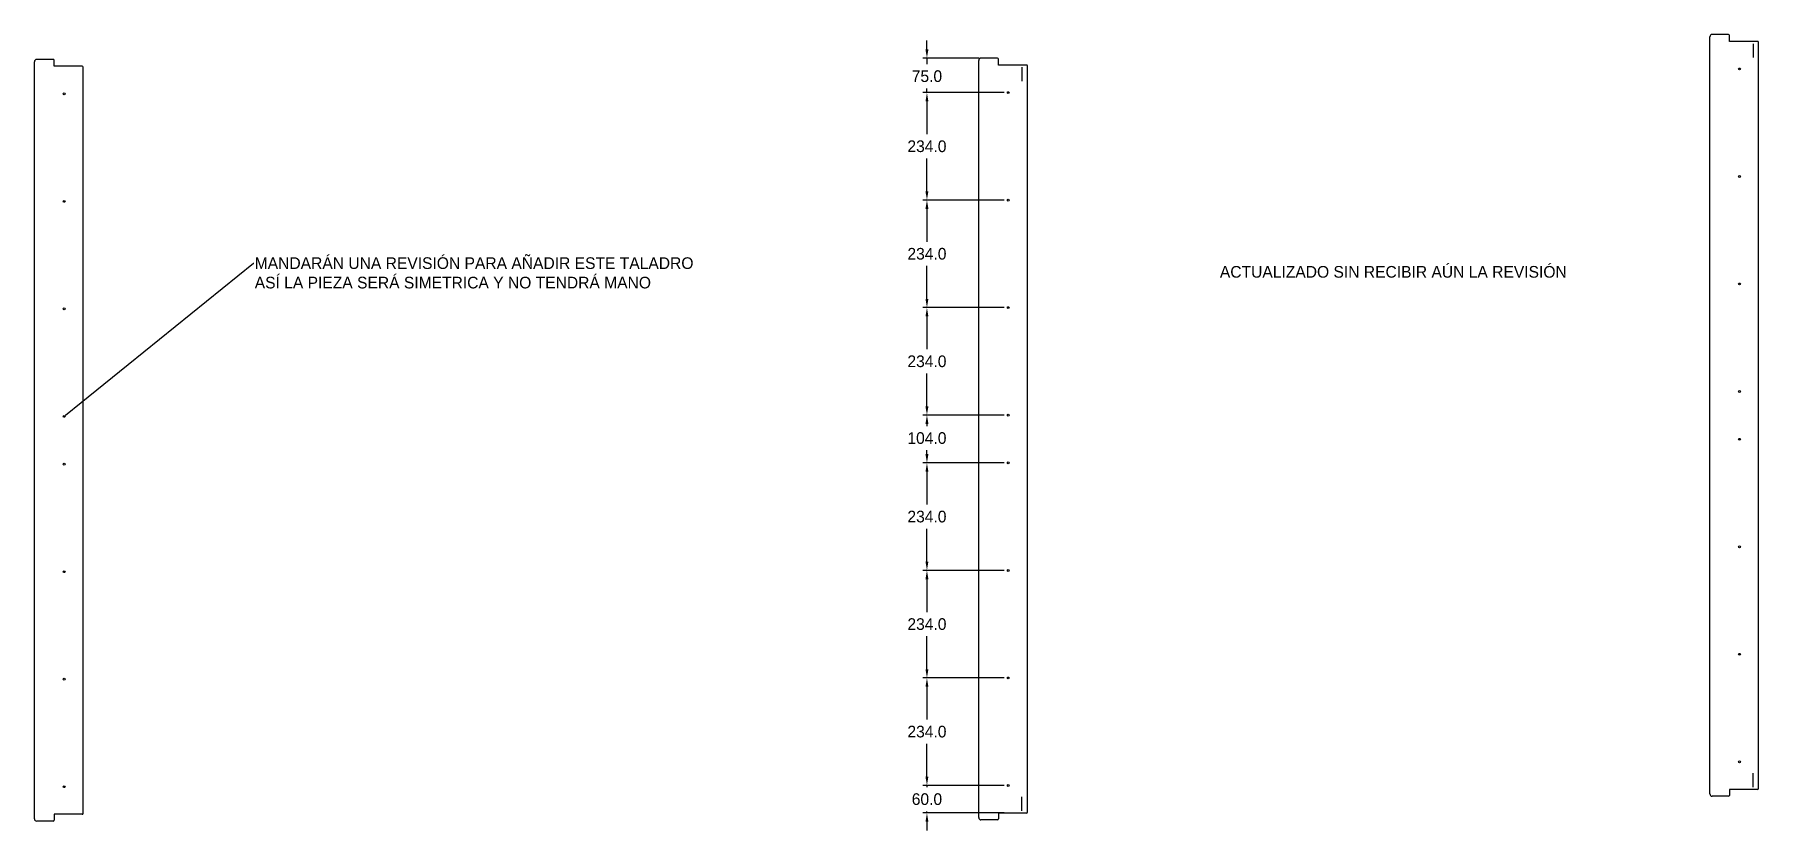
# Model space of a CAD drawing. Extents: x 0 to 25434, y 0 to 7314.
# Drawn here: x 5141 to 8893, y 536 to 2269 of the extents above; entities that cross this region are included whole.
import ezdxf
from ezdxf import colors
from ezdxf.entities.mleader import LeaderData, LeaderLine
from ezdxf.math import Vec2, Vec3

# ---------------------------------------------------------------- set-up
doc = ezdxf.new("R2010")
doc.units = 0
doc.header["$LTSCALE"] = 9
doc.header["$PDSIZE"] = -1
doc.layers.get('0').update_dxf_attribs({"linetype": 'CONTINUOUS'})
doc.layers.get('Defpoints').update_dxf_attribs({"linetype": 'CONTINUOUS'})
doc.layers.add('MARCADO', color=3, linetype='CONTINUOUS')
doc.dimstyles.new('ISO-25', dxfattribs={"dimtxt": 2.5, "dimasz": 2.5, "dimexe": 1.25, "dimexo": 0.625, "dimtad": 1, "dimdsep": 46, "dimtxsty": 'Standard', "dimcen": 2.5, "dimadec": 0, "dimazin": 0, "dimtfac": 1, "dimtmove": 0, "dimatfit": 3, "dimfxl": 1, "dimarcsym": 0})

# ---------------------------------------------------------------- blocks, each defined once
blk = doc.blocks.new('*D54')
at = {"layer": 'Defpoints', "color": 0, "transparency": 16777216}
for p in [(7206, 2217.2), (7083.4, 2142.2), (7260.5, 2142.2)]:
    blk.add_point(p, dxfattribs=at)
at = {"layer": 'MARCADO', "color": 0, "lineweight": -2, "transparency": 16777216}
for p, q in [((7083.4, 2236.2), (7083.4, 2255.3)), ((7197, 2217.2), (7074.4, 2217.2)), ((7083.4, 2217.2), (7083.4, 2204.2)), ((7251.5, 2142.2), (7074.4, 2142.2)), ((7083.4, 2142.2), (7083.4, 2151.4)), ((7083.4, 2123.1), (7083.4, 2104.1))]:
    blk.add_line(p, q, dxfattribs=at)
at = {"layer": 'MARCADO', "color": 0, "transparency": 16777216}
for points in [[(7080.2, 2236.2), (7086.6, 2236.2), (7083.4, 2217.2)], [(7080.2, 2123.1), (7086.6, 2123.1), (7083.4, 2142.2)]]:
    blk.add_solid(points, dxfattribs=at)
at = {"layer": 'MARCADO', "color": 0, "transparency": 16777216, "insert": (7083.4, 2177.8), "char_height": 25.4, "attachment_point": 5}
blk.add_mtext('75.0', dxfattribs=at)
blk = doc.blocks.new('*D55')
at = {"layer": 'Defpoints', "color": 0, "transparency": 16777216}
for p in [(7260.5, 2142.2), (7083.4, 1908.2), (7260.5, 1908.2)]:
    blk.add_point(p, dxfattribs=at)
at = {"layer": 'MARCADO', "color": 0, "lineweight": -2, "transparency": 16777216}
for p, q in [((7251.5, 2142.2), (7074.4, 2142.2)), ((7083.4, 2123.1), (7083.4, 2051.6)), ((7083.4, 1927.2), (7083.4, 1998.8)), ((7251.5, 1908.2), (7074.4, 1908.2))]:
    blk.add_line(p, q, dxfattribs=at)
at = {"layer": 'MARCADO', "color": 0, "transparency": 16777216}
for points in [[(7080.2, 2123.1), (7086.6, 2123.1), (7083.4, 2142.2)], [(7080.2, 1927.2), (7086.6, 1927.2), (7083.4, 1908.2)]]:
    blk.add_solid(points, dxfattribs=at)
at = {"layer": 'MARCADO', "color": 0, "transparency": 16777216, "insert": (7083.4, 2025.2), "char_height": 25.4, "attachment_point": 5}
blk.add_mtext('234.0', dxfattribs=at)
blk = doc.blocks.new('*D56')
at = {"layer": 'Defpoints', "color": 0, "transparency": 16777216}
for p in [(7260.5, 1908.2), (7083.4, 1674.2), (7260.5, 1674.2)]:
    blk.add_point(p, dxfattribs=at)
at = {"layer": 'MARCADO', "color": 0, "lineweight": -2, "transparency": 16777216}
for p, q in [((7251.5, 1908.2), (7074.4, 1908.2)), ((7083.4, 1889.1), (7083.4, 1817.6)), ((7083.4, 1693.2), (7083.4, 1764.8)), ((7251.5, 1674.2), (7074.4, 1674.2))]:
    blk.add_line(p, q, dxfattribs=at)
at = {"layer": 'MARCADO', "color": 0, "transparency": 16777216}
for points in [[(7080.2, 1889.1), (7086.6, 1889.1), (7083.4, 1908.2)], [(7080.2, 1693.2), (7086.6, 1693.2), (7083.4, 1674.2)]]:
    blk.add_solid(points, dxfattribs=at)
at = {"layer": 'MARCADO', "color": 0, "transparency": 16777216, "insert": (7083.4, 1791.2), "char_height": 25.4, "attachment_point": 5}
blk.add_mtext('234.0', dxfattribs=at)
blk = doc.blocks.new('*D57')
at = {"layer": 'Defpoints', "color": 0, "transparency": 16777216}
for p in [(7260.5, 1674.2), (7083.4, 1440.2), (7260.5, 1440.2)]:
    blk.add_point(p, dxfattribs=at)
at = {"layer": 'MARCADO', "color": 0, "lineweight": -2, "transparency": 16777216}
for p, q in [((7251.5, 1674.2), (7074.4, 1674.2)), ((7083.4, 1655.1), (7083.4, 1583.6)), ((7083.4, 1459.2), (7083.4, 1530.8)), ((7251.5, 1440.2), (7074.4, 1440.2))]:
    blk.add_line(p, q, dxfattribs=at)
at = {"layer": 'MARCADO', "color": 0, "transparency": 16777216}
for points in [[(7080.2, 1655.1), (7086.6, 1655.1), (7083.4, 1674.2)], [(7080.2, 1459.2), (7086.6, 1459.2), (7083.4, 1440.2)]]:
    blk.add_solid(points, dxfattribs=at)
at = {"layer": 'MARCADO', "color": 0, "transparency": 16777216, "insert": (7083.4, 1557.2), "char_height": 25.4, "attachment_point": 5}
blk.add_mtext('234.0', dxfattribs=at)
blk = doc.blocks.new('*D58')
at = {"layer": 'Defpoints', "color": 0, "transparency": 16777216}
for p in [(7260.5, 1440.2), (7083.4, 1336.2), (7260.5, 1336.2)]:
    blk.add_point(p, dxfattribs=at)
at = {"layer": 'MARCADO', "color": 0, "lineweight": -2, "transparency": 16777216}
for p, q in [((7251.5, 1440.2), (7074.4, 1440.2)), ((7083.4, 1421.1), (7083.4, 1416.5)), ((7083.4, 1355.2), (7083.4, 1363.7)), ((7251.5, 1336.2), (7074.4, 1336.2))]:
    blk.add_line(p, q, dxfattribs=at)
at = {"layer": 'MARCADO', "color": 0, "transparency": 16777216}
for points in [[(7080.2, 1421.1), (7086.6, 1421.1), (7083.4, 1440.2)], [(7080.2, 1355.2), (7086.6, 1355.2), (7083.4, 1336.2)]]:
    blk.add_solid(points, dxfattribs=at)
at = {"layer": 'MARCADO', "color": 0, "transparency": 16777216, "insert": (7083.4, 1390.1), "char_height": 25.4, "attachment_point": 5}
blk.add_mtext('104.0', dxfattribs=at)
blk = doc.blocks.new('*D59')
at = {"layer": 'Defpoints', "color": 0, "transparency": 16777216}
for p in [(7260.5, 1336.2), (7083.4, 1102.2), (7260.5, 1102.2)]:
    blk.add_point(p, dxfattribs=at)
at = {"layer": 'MARCADO', "color": 0, "lineweight": -2, "transparency": 16777216}
for p, q in [((7251.5, 1336.2), (7074.4, 1336.2)), ((7083.4, 1317.1), (7083.4, 1245.6)), ((7083.4, 1121.2), (7083.4, 1192.8)), ((7251.5, 1102.2), (7074.4, 1102.2))]:
    blk.add_line(p, q, dxfattribs=at)
at = {"layer": 'MARCADO', "color": 0, "transparency": 16777216}
for points in [[(7080.2, 1317.1), (7086.6, 1317.1), (7083.4, 1336.2)], [(7080.2, 1121.2), (7086.6, 1121.2), (7083.4, 1102.2)]]:
    blk.add_solid(points, dxfattribs=at)
at = {"layer": 'MARCADO', "color": 0, "transparency": 16777216, "insert": (7083.4, 1219.2), "char_height": 25.4, "attachment_point": 5}
blk.add_mtext('234.0', dxfattribs=at)
blk = doc.blocks.new('*D60')
at = {"layer": 'Defpoints', "color": 0, "transparency": 16777216}
for p in [(7260.5, 1102.2), (7083.4, 868.2), (7260.5, 868.2)]:
    blk.add_point(p, dxfattribs=at)
at = {"layer": 'MARCADO', "color": 0, "lineweight": -2, "transparency": 16777216}
for p, q in [((7251.5, 1102.2), (7074.4, 1102.2)), ((7083.4, 1083.1), (7083.4, 1011.6)), ((7083.4, 887.2), (7083.4, 958.8)), ((7251.5, 868.2), (7074.4, 868.2))]:
    blk.add_line(p, q, dxfattribs=at)
at = {"layer": 'MARCADO', "color": 0, "transparency": 16777216}
for points in [[(7080.2, 1083.1), (7086.6, 1083.1), (7083.4, 1102.2)], [(7080.2, 887.2), (7086.6, 887.2), (7083.4, 868.2)]]:
    blk.add_solid(points, dxfattribs=at)
at = {"layer": 'MARCADO', "color": 0, "transparency": 16777216, "insert": (7083.4, 985.2), "char_height": 25.4, "attachment_point": 5}
blk.add_mtext('234.0', dxfattribs=at)
blk = doc.blocks.new('*D61')
at = {"layer": 'Defpoints', "color": 0, "transparency": 16777216}
for p in [(7260.5, 868.2), (7083.4, 634.2), (7260.5, 634.2)]:
    blk.add_point(p, dxfattribs=at)
at = {"layer": 'MARCADO', "color": 0, "lineweight": -2, "transparency": 16777216}
for p, q in [((7251.5, 868.2), (7074.4, 868.2)), ((7083.4, 849.1), (7083.4, 777.6)), ((7083.4, 653.2), (7083.4, 724.8)), ((7251.5, 634.2), (7074.4, 634.2))]:
    blk.add_line(p, q, dxfattribs=at)
at = {"layer": 'MARCADO', "color": 0, "transparency": 16777216}
for points in [[(7080.2, 849.1), (7086.6, 849.1), (7083.4, 868.2)], [(7080.2, 653.2), (7086.6, 653.2), (7083.4, 634.2)]]:
    blk.add_solid(points, dxfattribs=at)
at = {"layer": 'MARCADO', "color": 0, "transparency": 16777216, "insert": (7083.4, 751.2), "char_height": 25.4, "attachment_point": 5}
blk.add_mtext('234.0', dxfattribs=at)
blk = doc.blocks.new('*D62')
at = {"layer": 'Defpoints', "color": 0, "transparency": 16777216}
for p in [(7260.5, 634.2), (7083.4, 574.2), (7260.5, 574.2)]:
    blk.add_point(p, dxfattribs=at)
at = {"layer": 'MARCADO', "color": 0, "lineweight": -2, "transparency": 16777216}
for p, q in [((7083.4, 653.2), (7083.4, 672.3)), ((7251.5, 634.2), (7074.4, 634.2)), ((7083.4, 634.2), (7083.4, 630.6)), ((7251.5, 574.2), (7074.4, 574.2)), ((7083.4, 574.2), (7083.4, 577.8)), ((7083.4, 555.1), (7083.4, 536.1))]:
    blk.add_line(p, q, dxfattribs=at)
at = {"layer": 'MARCADO', "color": 0, "transparency": 16777216}
for points in [[(7080.2, 653.2), (7086.6, 653.2), (7083.4, 634.2)], [(7080.2, 555.1), (7086.6, 555.1), (7083.4, 574.2)]]:
    blk.add_solid(points, dxfattribs=at)
at = {"layer": 'MARCADO', "color": 0, "transparency": 16777216, "insert": (7083.4, 604.2), "char_height": 25.4, "attachment_point": 5}
blk.add_mtext('60.0', dxfattribs=at)

msp = doc.modelspace()

# ---------------------------------------------------------------- linework, layer by layer
at = {"color": 7, "linetype": 'Continuous'}
for p, q in [((8787.4274927, 615.6398919), (8787.4274927, 2263.6398919)), ((8797.4274927, 2268.6398919), (8792.4274927, 2268.6398919)), ((8828.4274927, 2268.6398919), (8797.4274927, 2268.6398919)), ((8830.4274927, 2253.6398919), (8830.4274927, 2266.6398919)), ((8891.4274927, 2253.6398919), (8830.4274927, 2253.6398919)), ((8893.4274927, 627.6398919), (8893.4274927, 2251.6398919)), ((5150.8514562, 2214.4164965), (5145.8514562, 2214.4164965)), ((5181.8514562, 2214.4164965), (5150.8514562, 2214.4164965)), ((7206.0081332, 2217.1712773), (7201.0081332, 2217.1712773)), ((7237.0081332, 2217.1712773), (7206.0081332, 2217.1712773)), ((7239.0081332, 2202.1712773), (7239.0081332, 2215.1712773)), ((5140.8514562, 561.4164965), (5140.8514562, 2209.4164965)), ((5183.8514562, 2199.4164965), (5183.8514562, 2212.4164965)), ((5244.8514562, 2199.4164965), (5183.8514562, 2199.4164965)), ((5246.8514562, 573.4164965), (5246.8514562, 2197.4164965)), ((7196.0081332, 564.1712773), (7196.0081332, 2212.1712773)), ((7300.0081332, 2202.1712773), (7239.0081332, 2202.1712773)), ((7302.0081332, 576.1712773), (7302.0081332, 2200.1712773)), ((8797.4274927, 610.6398919), (8792.4274927, 610.6398919)), ((8828.4274927, 610.6398919), (8797.4274927, 610.6398919)), ((8830.4274927, 625.6398919), (8830.4274927, 612.6398919)), ((8891.4274927, 625.6398919), (8830.4274927, 625.6398919)), ((5183.8514562, 571.4164965), (5183.8514562, 558.4164965)), ((5244.8514562, 571.4164965), (5183.8514562, 571.4164965)), ((7239.0081332, 574.1712773), (7239.0081332, 561.1712773)), ((7300.0081332, 574.1712773), (7239.0081332, 574.1712773)), ((5150.8514562, 556.4164965), (5145.8514562, 556.4164965)), ((5181.8514562, 556.4164965), (5150.8514562, 556.4164965)), ((7206.0081332, 559.1712773), (7201.0081332, 559.1712773)), ((7237.0081332, 559.1712773), (7206.0081332, 559.1712773))]:
    msp.add_line(p, q, dxfattribs=at)
for centre in [(8851.9274927, 2193.6398919), (5205.3514562, 2139.4164965), (7260.5081332, 2142.1712773), (8851.9274927, 1959.6398919), (5205.3514562, 1905.4164965), (7260.5081332, 1908.1712773), (8851.9274927, 1725.6398919), (5205.3514562, 1671.4164965), (7260.5081332, 1674.1712773), (8851.9274927, 1491.6398919), (5205.3514562, 1437.4164965), (7260.5081332, 1440.1712773), (8851.9274927, 1387.6398919), (5205.3514562, 1333.4164965), (7260.5081332, 1336.1712773), (8851.9274927, 1153.6398919), (5205.3514562, 1099.4164965), (7260.5081332, 1102.1712773), (8851.9274927, 919.6398919), (5205.3514562, 865.4164965), (7260.5081332, 868.1712773), (8851.9274927, 685.6398919), (5205.3514562, 631.4164965), (7260.5081332, 634.1712773)]:
    msp.add_circle(centre, 2, dxfattribs=at)
for centre, radius, start, end in [((8792.4274927, 2263.6398919), 5, 90, 180), ((8828.4274927, 2266.6398919), 2, 0, 90), ((8891.4274927, 2251.6398919), 2, 0, 90), ((5145.8514562, 2209.4164965), 5, 90, 180), ((5181.8514562, 2212.4164965), 2, 0, 90), ((7201.0081332, 2212.1712773), 5, 90, 180), ((7237.0081332, 2215.1712773), 2, 0, 90), ((5244.8514562, 2197.4164965), 2, 0, 90), ((7300.0081332, 2200.1712773), 2, 0, 90), ((8792.4274927, 615.6398919), 5, 180, 270), ((8828.4274927, 612.6398919), 2, 270, 0), ((8891.4274927, 627.6398919), 2, 270, 0), ((5244.8514562, 573.4164965), 2, 270, 0), ((7201.0081332, 564.1712773), 5, 180, 270), ((7300.0081332, 576.1712773), 2, 270, 0), ((5145.8514562, 561.4164965), 5, 180, 270), ((5181.8514562, 558.4164965), 2, 270, 0), ((7237.0081332, 561.1712773), 2, 270, 0)]:
    msp.add_arc(centre, radius, start, end, dxfattribs=at)
at = {"layer": 'MARCADO'}
for p, q in [((8881.4274927, 2248.6398919), (8881.4274927, 2218.6398919)), ((7290.0081332, 2197.1712773), (7290.0081332, 2167.1712773)), ((8881.4508113, 630.6398375), (8881.4508113, 660.6398375)), ((7290.0314519, 579.171223), (7290.0314519, 609.171223))]:
    msp.add_line(p, q, dxfattribs=at)

# ---------------------------------------------------------------- texts
at = {"layer": 'MARCADO', "insert": (7721.0623544, 1764.7349212), "char_height": 25.4, "attachment_point": 1}
msp.add_mtext_dynamic_manual_height_columns('ACTUALIZADO SIN RECIBIR AÚN LA REVISIÓN', width=899.969232856, gutter_width=127, heights=[0], dxfattribs=at)

# ---------------------------------------------------------------- dimensions: what is measured, and where the dimension line sits
at = {"layer": 'MARCADO'}
for base, p1, p2, picture, middle in [((7083.4136212, 2142.1712773), (7206.0081332, 2217.1712773), (7260.5081332, 2142.1712773), '*D54', (7083.4136212, 2177.7983603)), ((7083.4136212, 1336.1712773), (7260.5081332, 1440.1712773), (7260.5081332, 1336.1712773), '*D58', (7083.4136212, 1390.1003349))]:
    dim = msp.add_linear_dim(base=base, p1=p1, p2=p2, angle=90, dimstyle='ISO-25', override={"dimtxt": 25.4, "dimasz": 19.05, "dimexe": 9, "dimexo": 9, "dimgap": 13.716, "dimtih": 1, "dimtoh": 1, "dimdec": 1, "dimzin": 0, "dimtdec": 1, "dimtzin": 0}, dxfattribs=at)
    dim.commit()
    dim.dimension.update_dxf_attribs({"geometry": picture, "text_midpoint": middle, "dimtype": 160})
for base, p1, p2, picture, middle in [((7083.4136212, 1908.1712773), (7260.5081332, 2142.1712773), (7260.5081332, 1908.1712773), '*D55', (7083.4136212, 2025.1712773)), ((7083.4136212, 1674.1712773), (7260.5081332, 1908.1712773), (7260.5081332, 1674.1712773), '*D56', (7083.4136212, 1791.1712773)), ((7083.4136212, 1440.1712773), (7260.5081332, 1674.1712773), (7260.5081332, 1440.1712773), '*D57', (7083.4136212, 1557.1712773)), ((7083.4136212, 1102.1712773), (7260.5081332, 1336.1712773), (7260.5081332, 1102.1712773), '*D59', (7083.4136212, 1219.1712773)), ((7083.4136212, 868.1712773), (7260.5081332, 1102.1712773), (7260.5081332, 868.1712773), '*D60', (7083.4136212, 985.1712773)), ((7083.4136212, 634.1712773), (7260.5081332, 868.1712773), (7260.5081332, 634.1712773), '*D61', (7083.4136212, 751.1712773)), ((7083.4136212, 574.1712773), (7260.5081332, 634.1712773), (7260.5081332, 574.1712773), '*D62', (7083.4136212, 604.1712773))]:
    dim = msp.add_linear_dim(base=base, p1=p1, p2=p2, angle=90, dimstyle='ISO-25', override={"dimtxt": 25.4, "dimasz": 19.05, "dimexe": 9, "dimexo": 9, "dimgap": 13.716, "dimtih": 1, "dimtoh": 1, "dimdec": 1, "dimzin": 0, "dimtdec": 1, "dimtzin": 0}, dxfattribs=at)
    dim.commit()
    dim.dimension.update_dxf_attribs({"geometry": picture, "text_midpoint": middle})

# ---------------------------------------------------------------- leaders
ml = msp.add_multileader_mtext('Standard')
ml.set_content('MANDARÁN UNA REVISIÓN PARA AÑADIR ESTE TALADRO\\PASÍ LA PIEZA SERÁ SIMETRICA Y NO TENDRÁ MANO', color=256)
ml.set_leader_properties()
ml.build(insert=Vec2(0, 0))
ml.multileader.update_dxf_attribs({"text_right_attachment_type": 6, "dogleg_length": 0.36})
ctx = ml.context
ctx.base_point, ctx.char_height, ctx.plane_origin = Vec3(5618.2386945, 1770.9755908), 25.4, Vec3(5205.3514562, 1437.4164965)
ctx.right_attachment = 6
notes = []
notes.append((ctx, [(0, (1, 1, 0), (5617.8786945, 1770.9755908), (1, 0), 0.36, [(0, [(5205.3514562, 1437.4164965)], 0, [])])]))
ctx.mtext.insert, ctx.mtext.flow_direction = Vec3(5620.2386945, 1783.6755908), 5
for ctx, leaders in notes:
    for number, flags, end, landing, length, lines in leaders:
        leader = LeaderData()
        leader.index, (leader.has_last_leader_line, leader.has_dogleg_vector, leader.attachment_direction) = number, flags
        leader.last_leader_point, leader.dogleg_vector, leader.dogleg_length = Vec3(end), Vec3(landing), length
        for number, points, colour, breaks in lines:
            line = LeaderLine()
            line.index, line.vertices, line.color, line.breaks = number, Vec3.list(points), colors.encode_raw_color(colour), breaks
            leader.lines.append(line)
        ctx.leaders.append(leader)

doc.saveas('drawing.dxf')
